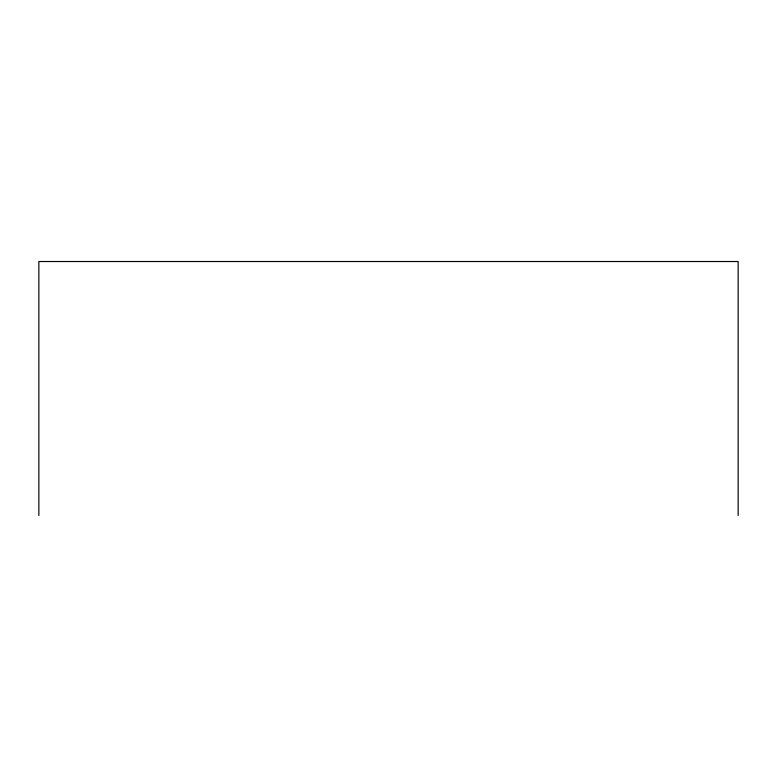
<?xml version="1.0" encoding="UTF-8"?>
<svg xmlns="http://www.w3.org/2000/svg" width="777" height="777" viewBox="0 0 777 777"><rect width="100%" height="100%" fill="white"/><g stroke="black" fill="none" stroke-linecap="round" stroke-linejoin="round"><path stroke-width="1.17" d="M738.15 515.481L738.15 261.519L38.85 261.519L38.85 515.481"/></g></svg>
